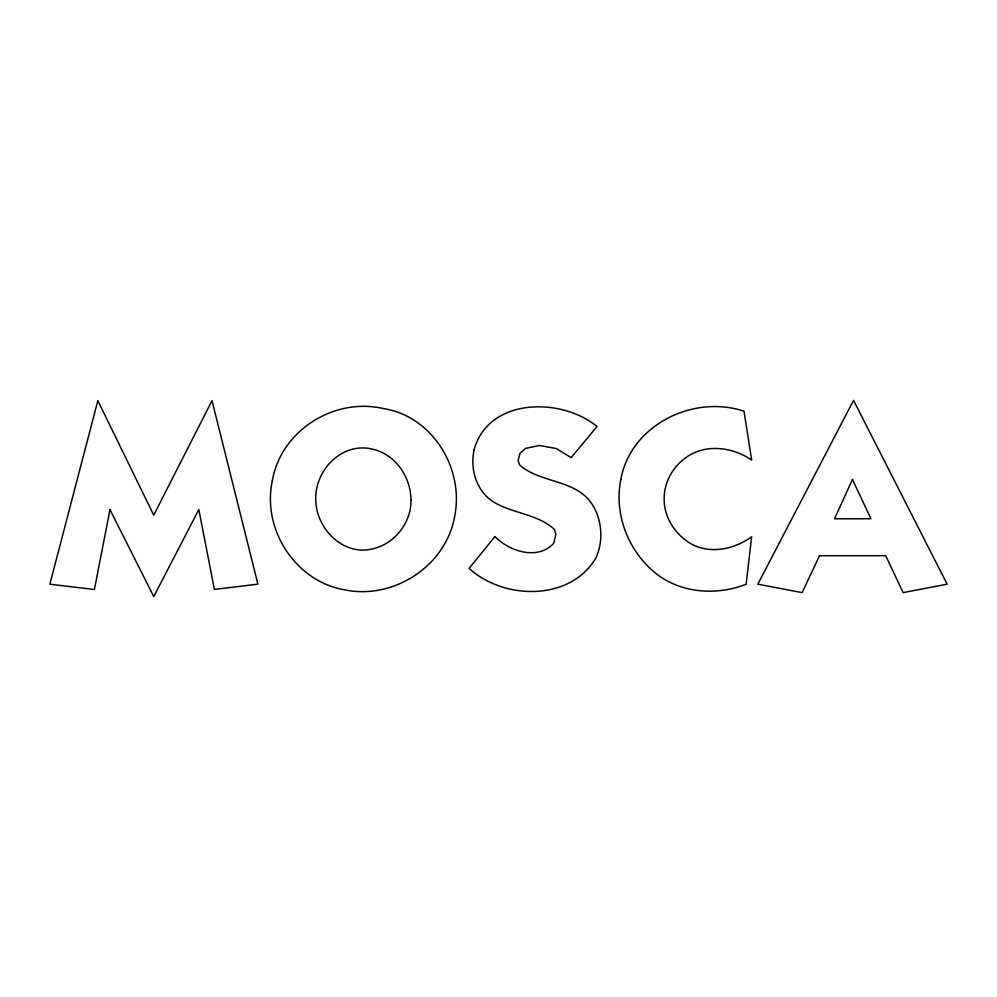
<?xml version="1.0" encoding="UTF-8"?>
<svg xmlns="http://www.w3.org/2000/svg" width="997" height="997" viewBox="0 0 997 997"><rect width="100%" height="100%" fill="white"/><g stroke="black" fill="none" stroke-linecap="round" stroke-linejoin="round"><path stroke-width="1.5" d="M272.343 480.816C261.825 528.983 295.124 580.952 343.953 589.701C392.631 600.231 445.061 566.857 454.408 517.655C464.914 469.363 432.698 415.799 382.561 408.409C333.659 397.417 280.73 430.941 272.343 480.816M620.807 479.582C613.778 514.901 628.646 552.076 656.799 574.147C682.035 593.489 717.08 595.608 746.13 584.242L751.663 536.772C733.356 550.157 706.723 555.167 687.232 541.383C673.523 531.762 664.014 516.035 664.152 499.048C663.927 481.925 673.324 465.848 687.469 456.489C706.973 443.553 733.044 447.354 751.663 460.028L744.024 411.213C693.202 394.264 630.54 425.071 620.807 479.582M411.026 500.369C411.263 522.976 394.251 544.287 372.13 548.986C342.632 555.952 316.086 528.285 315.75 499.833C314.666 470.036 342.121 441.571 372.629 449.198C395.709 454.37 410.938 477.339 411.026 500.369M474.098 449.784C469.811 469.487 476.504 491.808 494.45 502.488C513.405 513.667 538.38 514.228 554.544 529.606L555.877 534.404L553.771 543.24C537.956 560.688 509.268 551.453 494.961 536.511L469.101 568.427C503.859 600.057 570.11 601.503 595.894 557.996C604.381 539.24 601.864 515.736 588.778 499.696C570.733 479.345 538.966 482.361 519.487 464.814L518.153 460.253L519.998 453.336L525.531 448.388L539.514 445.485L556.264 448.513L571.156 457.623L597.004 426.504C561.074 396.918 488.38 397.591 474.098 449.784M109.969 509.592L94.416 589.489L49.85 584.217L97.843 400.644L153.737 515.137L212.012 400.644L257.899 584.155L214.392 589.426L198.827 509.592L153.737 596.605L109.969 509.592M852.447 479.482L834.489 518.752L870.929 518.752L852.447 479.482M819.522 555.703L802.124 592.617L757.82 584.18L853.544 400.395L947.15 584.18L903.12 592.617L885.71 555.703L819.522 555.703"/></g></svg>
